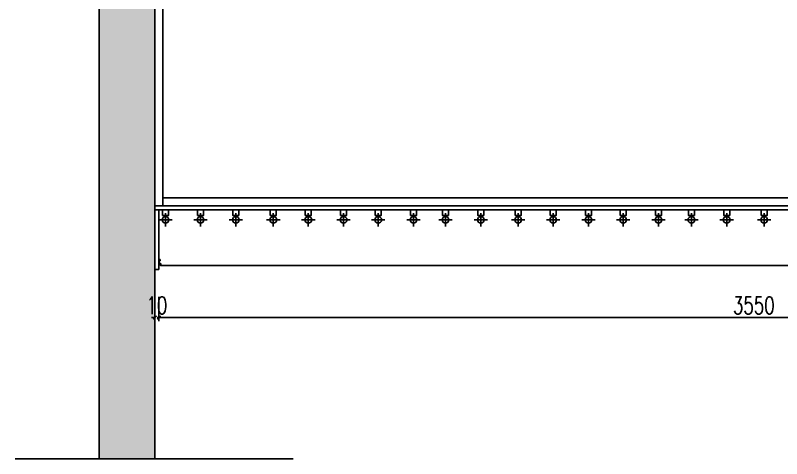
# Model space of a CAD drawing. Header units: millimetres. Extents: x 5625199 to 7433318, y -3316392 to -2552493.
# Drawn here: x 5952067 to 5953989, y -2592625 to -2591512 of the extents above; entities that cross this region are included whole.
import ezdxf

# ---------------------------------------------------------------- set-up
doc = ezdxf.new("R2010")
doc.units = ezdxf.units.MM
doc.header["$PDMODE"] = 35
doc.header["$PDSIZE"] = -10
for name, color, linetype in [('155', 155, 'Continuous'), ('C-灯具', 51, 'Continuous'), ('D-外部标注', 165, 'Continuous')]:
    doc.layers.add(name, color=color, linetype=linetype)
doc.styles.add('标注-尺寸', font='simplex.shx', dxfattribs={"width": 0.7})
doc.dimstyles.new('MS55', dxfattribs={"dimscale": 0, "dimtxt": 5, "dimasz": 1, "dimexe": 1, "dimexo": 0.8, "dimgap": 1, "dimtad": 1, "dimdec": 0, "dimrnd": 5, "dimdsep": 46, "dimtxsty": '标注-尺寸', "dimblk": 'ARCHTICK', "dimcen": 0, "dimdle": 0.5, "dimclrd": 256, "dimclre": 256, "dimclrt": 50, "dimadec": 0, "dimazin": 0, "dimtfac": 1, "dimtdec": 0, "dimtix": 1, "dimtofl": 0, "dimtmove": 2, "dimatfit": 3, "dimldrblk": 'jt2', "dimfxl": 6, "dimfxlon": 1, "dimtvp": 1, "dimtolj": 1, "dimtzin": 0, "dimarcsym": 0})

# ---------------------------------------------------------------- blocks, each defined once
blk = doc.blocks.new('A$C0C1D23EB')
at = {"layer": 'D-外部标注', "color": 8, "linetype": 'ByBlock'}
for p, q in [((0, 10), (0, 0)), ((0, 10), (2, 10)), ((0, 0), (1, 0)), ((0.5, 9.5), (0.5, 0.5)), ((0.5, 9.5), (1.5, 9.5)), ((3.5, 3.5), (0.5, 3.5)), ((3, 3), (0.5, 3)), ((0.5, 0.5), (0.6, 0.5)), ((0.6, 0.5), (1.5, 3)), ((1, 0), (2, 3)), ((1.5, 9.5), (1.5, 8)), ((1.5, 8), (2, 8)), ((2, 10), (2, 8)), ((3, 3), (3, 0)), ((3, 0), (3.5, 0)), ((3.5, 3.5), (3.5, 0))]:
    blk.add_line(p, q, dxfattribs=at)
blk = doc.blocks.new('A$C3DAF4441')
at = {"layer": 'C-灯具'}
for p, q in [((21.9, 54.3), (21.9, 10.5)), ((0, 32.4), (43.8, 32.4))]:
    blk.add_line(p, q, dxfattribs=at)
blk.add_lwpolyline([(12.1, 0), (31.7, 0), (31.7, 17.7), (12.1, 17.7)], close=True, dxfattribs=at)
blk.add_circle((21.9, 32.4), 10.9, dxfattribs=at)
blk = doc.blocks.new('_ArchTick')
at = {"color": 0, "linetype": 'ByBlock', "const_width": 0.4}
blk.add_lwpolyline([(-0.5, -0.5), (0.5, 0.5)], dxfattribs=at)
blk = doc.blocks.new('*D872')
at = {"layer": '155', "lineweight": -2, "ltscale": 500, "transparency": 16777216}
for p, q in [((5952416.9, -2592218.8), (5952416.9, -2592279.7)), ((5952426.9, -2592218.8), (5952426.9, -2592279.7)), ((5952416.9, -2592271), (5952408.2, -2592271)), ((5952426.9, -2592271), (5952435.6, -2592271))]:
    blk.add_line(p, q, dxfattribs=at)
at = {"layer": 'Defpoints', "color": 0, "transparency": 16777216}
for p in [(5952416.9, -2592150.6), (5952426.9, -2592150.6), (5952426.9, -2592271)]:
    blk.add_point(p, dxfattribs=at)
at = {"layer": '155', "linetype": 'ByBlock', "lineweight": -2, "transparency": 16777216, "xscale": 8.712854210612514, "yscale": 8.712854210612514, "zscale": 8.712854210612514}
blk.add_blockref('_ArchTick', (5952416.9, -2592271), dxfattribs=at)
at = {"layer": '155', "linetype": 'ByBlock', "lineweight": -2, "transparency": 16777216, "xscale": 8.712854210612514, "yscale": 8.712854210612514, "zscale": 8.712854210612514, "rotation": 180}
blk.add_blockref('_ArchTick', (5952426.9, -2592271), dxfattribs=at)
at = {"layer": '155', "color": 50, "ltscale": 500, "transparency": 16777216, "insert": (5952421.9, -2592240.5), "char_height": 43.56, "attachment_point": 5, "style": '标注-尺寸'}
blk.add_mtext('\\A1;10', dxfattribs=at)
blk = doc.blocks.new('jt2')
at = {"ltscale": 0.1}
blk.add_line((0, 0), (-1, 0), dxfattribs=at)
at = {"color": 6, "ltscale": 0.1}
blk.add_lwpolyline([(-1.22, 1.26), (-0.72, 1.5), (0.02, 0), (-0.72, -1.5), (-1.22, -1.26), (0, 0), (-1.22, 1.26)], dxfattribs=at)
blk = doc.blocks.new('*D873')
at = {"layer": '155', "lineweight": -2, "ltscale": 500, "transparency": 16777216}
for p, q in [((5952426.9, -2592218.8), (5952426.9, -2592279.7)), ((5955411.5, -2592218.8), (5955411.5, -2592279.7)), ((5952422.6, -2592271), (5955415.8, -2592271))]:
    blk.add_line(p, q, dxfattribs=at)
at = {"layer": 'Defpoints', "color": 0, "transparency": 16777216}
for p in [(5952426.9, -2592150.6), (5955411.5, -2592150.6), (5955411.5, -2592271)]:
    blk.add_point(p, dxfattribs=at)
at = {"layer": '155', "linetype": 'ByBlock', "lineweight": -2, "transparency": 16777216, "xscale": 8.712854210612514, "yscale": 8.712854210612514, "zscale": 8.712854210612514, "rotation": 180}
blk.add_blockref('_ArchTick', (5952426.9, -2592271), dxfattribs=at)
at = {"layer": '155', "linetype": 'ByBlock', "lineweight": -2, "transparency": 16777216, "xscale": 8.712854210612514, "yscale": 8.712854210612514, "zscale": 8.712854210612514}
blk.add_blockref('_ArchTick', (5955411.5, -2592271), dxfattribs=at)
at = {"layer": '155', "color": 50, "ltscale": 500, "transparency": 16777216, "insert": (5953919.2, -2592240.5), "char_height": 43.564, "attachment_point": 5, "style": '标注-尺寸'}
blk.add_mtext('\\A1;\\A1;3550', dxfattribs=at)

msp = doc.modelspace()

# ---------------------------------------------------------------- hatches: boundary and pattern name
at = {"layer": '155', "ltscale": 500}
h = msp.add_hatch(dxfattribs=at)
h.set_pattern_fill('钢筋混凝土', color=250, scale=3)
h.set_pattern_definition([(45, (240933.6994, -420854.156), (-5.303300859, 5.303300859), []), (50, (240933.7, -420854.156), (21.51780548, -1.88256405), [2.25, -24.75]), (355, (240933.7, -420854.156), (-4.16254001, 22.56576401), [1.8, -19.8]), (100.4514, (240935.493, -420854.313), (17.35528145, 20.68318626), [1.9122057, -21.03426336]), (46.1842, (240933.7, -420848.156), (32.01723146, -4.96557043), [3.375, -37.125]), (96.6356, (240936.368, -420848.57), (28.03988117, 29.22353613), [2.86830864, -31.55139]), (351.1842, (240933.7, -420848.156), (28.03985835, 29.22355803), [2.7, -29.7]), (21, (240936.7, -420849.656), (17.907211564, -12.07856672), [2.25, -24.75]), (326, (240936.7, -420849.656), (7.29945996, 21.75450135), [1.8, -19.8]), (71.4514, (240938.192, -420850.663), (25.20667886, 9.6759149), [1.9122057, -21.03426336]), (37.5, (240933.6994, -420854.156), (0.36479566, 9.986815615), [0, -19.56, 0, -20.1, 0, -19.875]), (7.5, (240933.699, -420854.156), (7.892086123, 11.832351356), [0, -11.46, 0, -19.11, 0, -7.575]), (327.5, (240927.0094, -420854.156), (16.014673085, -0.676646152), [0, -7.5, 0, -23.4, 0, -31.05]), (317.5, (240924.01, -420854.156), (17.49558508, 3.00314947), [0, -9.75, 0, -15.54, 0, -22.05])])
h.paths.add_polyline_path([(5952416.93, -2590399.66), (5952276.93, -2590399.66), (5952276.93, -2592625.1), (5952416.93, -2592625.1)])

# ---------------------------------------------------------------- linework, layer by layer
at = {"ltscale": 500}
for p, q in [((5952276.93, -2590399.66), (5952276.93, -2592625.1)), ((5952416.93, -2590399.66), (5952416.93, -2592625.1)), ((5952066.96, -2592625.1), (5952763.47, -2592625.1))]:
    msp.add_line(p, q, dxfattribs=at)
at = {"color": 8, "linetype": 'ByBlock'}
for p, q in [((5952436.93, -2591990.56), (5952436.93, -2591310.56)), ((5952436.93, -2591970.56, 0), (5955411.49, -2591970.56, 0)), ((5952432.18, -2592140.56, 0), (5955406.24, -2592140.56, 0))]:
    msp.add_line(p, q, dxfattribs=at)
at = {"color": 4, "linetype": 'ByBlock'}
for p, q in [((5952416.93, -2591990.56, 0), (5955411.49, -2591990.56, 0)), ((5952416.93, -2592000.56, 0), (5955411.49, -2592000.56, 0)), ((5952426.93, -2592150.56), (5952426.93, -2592000.56)), ((5952426.93, -2592150.56), (5952416.93, -2592150.56))]:
    msp.add_line(p, q, dxfattribs=at)

# ---------------------------------------------------------------- block references
at = {"layer": 'D-外部标注', "xscale": 0.7680000000000002, "yscale": 0.7680000000000002, "zscale": 0.7680000000000002, "rotation": 180}
for p in [(5952460.56, -2592000.85, 0), (5952548.32, -2592000.85, 0), (5952636.84, -2592000.85, 0), (5952730.87, -2592000.85, 0), (5952818.64, -2592000.85, 0), (5952907.16, -2592000.85, 0), (5952994.17, -2592000.85, 0), (5953082.69, -2592000.85, 0), (5953162.68, -2592000.85, 0), (5953251.2, -2592000.85, 0), (5953345.23, -2592000.85, 0), (5953433, -2592000.85, 0), (5953521.51, -2592000.85, 0), (5953608.53, -2592000.85, 0), (5953697.04, -2592000.85, 0), (5953779.49, -2592000.85, 0), (5953868.01, -2592000.85, 0), (5953962.04, -2592000.85, 0)]:
    msp.add_blockref('A$C3DAF4441', p, dxfattribs=at)
at = {"layer": 'D-外部标注', "color": 15, "xscale": 1.5, "yscale": 1.5, "zscale": 1.5}
msp.add_blockref('A$C0C1D23EB', (5952426.93, -2592140.56, 0), dxfattribs=at)

# ---------------------------------------------------------------- dimensions: what is measured, and where the dimension line sits
at = {"layer": '155', "ltscale": 500}
dim = msp.add_linear_dim(base=(5952426.93, -2592271.03), p1=(5952416.93, -2592150.56), p2=(5952426.93, -2592150.56), dimstyle='MS55', override={"dimscale": 8.712854}, dxfattribs=at)
dim.commit()
dim.dimension.update_dxf_attribs({"geometry": '*D872', "text_midpoint": (5952421.93, -2592240.54)})
dim = msp.add_linear_dim(base=(5955411.49, -2592271.03), p1=(5952426.93, -2592150.56), p2=(5955411.49, -2592150.56), text='\\A1;3550', dimstyle='MS55', override={"dimscale": 8.712854, "dimtxsty": '标注-尺寸'}, dxfattribs=at)
dim.commit()
dim.dimension.update_dxf_attribs({"geometry": '*D873', "text_midpoint": (5953919.21, -2592240.54)})

doc.saveas('drawing.dxf')
